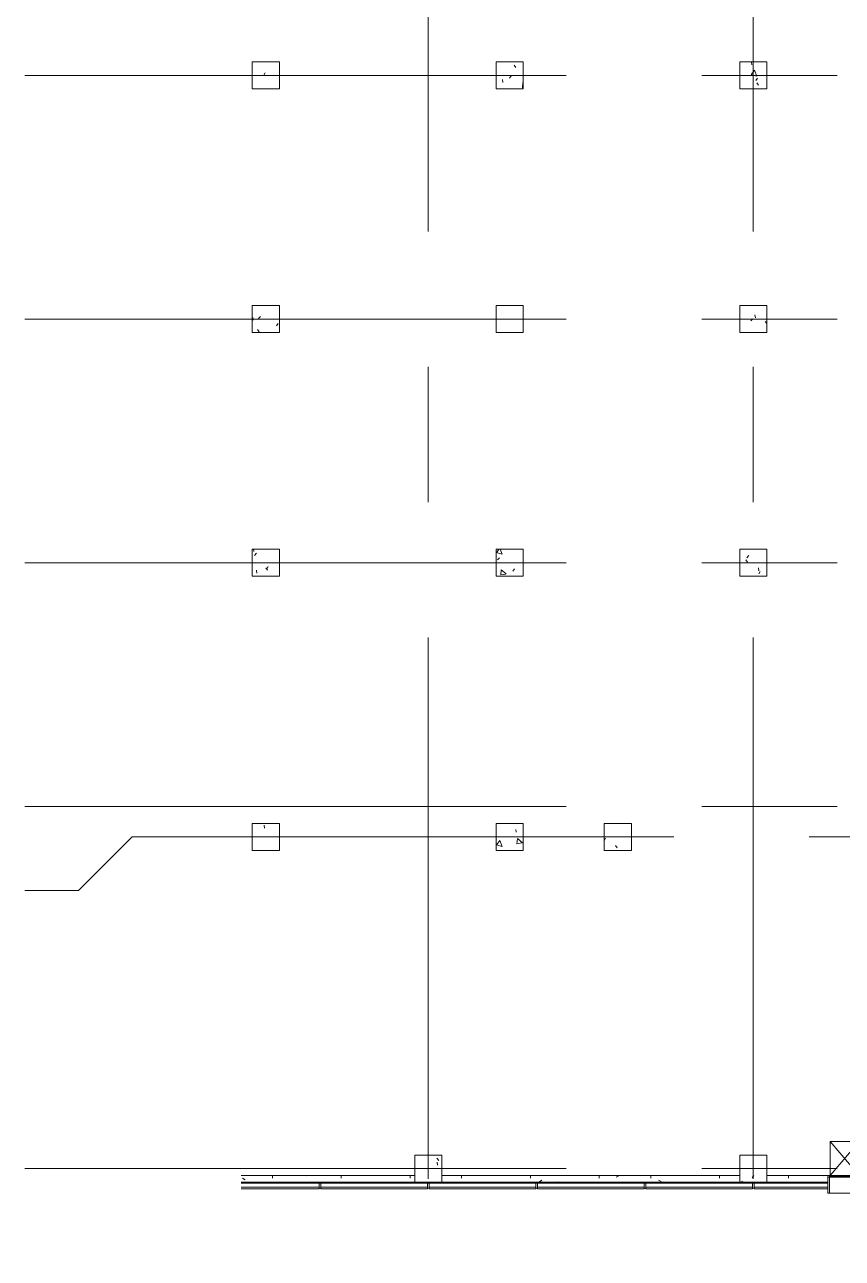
# Model space of a CAD drawing. Extents: x -15449 to 527173, y -170839 to 146543.
# Drawn here: x 194020 to 218175, y -142102 to -105650 of the extents above; entities that cross this region are included whole.
import ezdxf

# ---------------------------------------------------------------- set-up
doc = ezdxf.new("R2010")
doc.units = 0
doc.header["$LTSCALE"] = 8
for name, pattern in [('Access Line', [382.3, 250, -132.3]), ('Centre', [7937.5, 1587.5, -1190.625, 3968.75, -1190.625]), ('IDA - Grid Line', [3500, 2000, -500, 500, -500])]:
    doc.linetypes.add(name, pattern=pattern)
for name, color, linetype, lineweight in [('A-_ANOTGRID_E', 7, 'CONTINUOUS', 9), ('A-_CLAD----_E', 7, 'CONTINUOUS', 9), ('A-_CLAD----_E1', 7, 'CONTINUOUS', 9), ('A-_WALL----_E', 7, 'CONTINUOUS', 9), ('A-_WALL----_H', 7, 'CONTINUOUS', 9), ('A-_WIND----_E', 7, 'CONTINUOUS', 9), ('A-COLN----_E', 7, 'CONTINUOUS', 9), ('A-COLN----_E1', 7, 'CONTINUOUS', 9)]:
    doc.layers.add(name, color=color, linetype=linetype, lineweight=lineweight)

# ---------------------------------------------------------------- blocks, each defined once
blk = doc.blocks.new('IDA - Rectangle Column - 800W X 800D-9805045-PH1 LEVEL 3 - PROBE')
at = {"layer": 'A-COLN----_E1', "true_color": 0xaaaaaa}
h = blk.add_hatch(dxfattribs=at)
h.set_pattern_fill('FP_2', color=253, style=0, pattern_type=2)
h.set_pattern_definition([(320, (-306356.1, 949757.2), (-159.3907, -1821.8403), [190.5, -2095.5]), (265, (-306356.1, 949757.2), (1910.5674, 352.428), [152.4, -1676.4]), (10.451, (-306369.4, 949605.4), (1751.166, -1469.4262), [161.9, -1780.901]), (316.184, (-305848.1, 949757.2), (-420.428, -2710.791), [285.75, -3143.25]), (6.636, (-305883.2, 949531.3), (2474.276, -2374.0256), [242.85, -2671.351]), (261.184, (-305848, 949757.2), (2474.2525, -2374.05), [228.6, -2514.6]), (291, (-305975.1, 949503.2), (-1022.6516, -1516.1442), [190.5, -2095.5]), (236, (-305975.1, 949503.2), (1841.8805, -618.021), [152.4, -1676.4]), (341.451, (-306060.3, 949376.8), (819.2124, -2134.1713), [161.9, -1780.901]), (307.5, (-306356.1, 949757.2), (845.5504, -30.88603), [83.82, -1572.26, 83.82, -3300.73]), (307.5, (-306356.1, 949757.2), (845.5504, -30.88603), [-1739.9, -1617.98, 83.82, -1598.93]), (277.5, (-306356.1, 949757.2), (1001.80575, -668.1966), [83.82, -886.46, 83.82, -2175.51]), (277.5, (-306356.1, 949757.2), (1001.80575, -668.1966), [-1054.1, -1534.16, 83.82, -557.53]), (237.5, (-306356.1, 950323.6), (-57.2896, -1355.90933), [83.82, -551.18, 83.82, -4526.28]), (237.5, (-306356.1, 950323.6), (-57.2896, -1355.90933), [-718.82, -1897.38, 83.82, -2545.08]), (227.5, (-306356.1, 950577.6), (254.2664, -1481.2932), [83.82, -741.68, 83.82, -3098.8]), (227.5, (-306356.1, 950577.6), (254.2664, -1481.2932), [-909.32, -1231.9, 83.82, -1783.08])])
h.paths.add_polyline_path([(-400, -400), (400, -400), (400, 400), (-400, 400)])
at = {"layer": 'A-COLN----_E', "color": 253, "true_color": 0xaaaaaa}
for p, q in [((400, 400), (-400, 400)), ((-400, 400), (-400, -400)), ((400, -400), (400, 400)), ((-400, -400), (400, -400))]:
    blk.add_line(p, q, dxfattribs=at)
blk = doc.blocks.new('IDA - Rectangle Column - 800W X 800D-V1-PH1 LEVEL 3 - PROBE')
at = {"layer": 'A-COLN----_E1', "true_color": 0xaaaaaa}
h = blk.add_hatch(dxfattribs=at)
h.set_pattern_fill('FP_3', color=253, style=0, pattern_type=2)
h.set_pattern_definition([(320, (-315956.1, 949757.2), (-159.3907, -1821.8403), [190.5, -2095.5]), (265, (-315956.1, 949757.2), (1910.5674, 352.428), [152.4, -1676.4]), (10.451, (-315969.4, 949605.4), (1751.166, -1469.4262), [161.9, -1780.901]), (316.184, (-315448.1, 949757.2), (-420.428, -2710.791), [285.75, -3143.25]), (6.636, (-315483.2, 949531.3), (2474.276, -2374.0256), [242.85, -2671.351]), (261.184, (-315448, 949757.2), (2474.2525, -2374.05), [228.6, -2514.6]), (291, (-315575.1, 949503.2), (-1022.6516, -1516.1442), [190.5, -2095.5]), (236, (-315575.1, 949503.2), (1841.8805, -618.021), [152.4, -1676.4]), (341.451, (-315660.3, 949376.8), (819.2124, -2134.1713), [161.9, -1780.901]), (307.5, (-315956.1, 949757.2), (845.5504, -30.88603), [83.82, -1572.26, 83.82, -3300.73]), (307.5, (-315956.1, 949757.2), (845.5504, -30.88603), [-1739.9, -1617.98, 83.82, -1598.93]), (277.5, (-315956.1, 949757.2), (1001.80575, -668.1966), [83.82, -886.46, 83.82, -2175.51]), (277.5, (-315956.1, 949757.2), (1001.80575, -668.1966), [-1054.1, -1534.16, 83.82, -557.53]), (237.5, (-315956.1, 950323.6), (-57.2896, -1355.90933), [83.82, -551.18, 83.82, -4526.28]), (237.5, (-315956.1, 950323.6), (-57.2896, -1355.90933), [-718.82, -1897.38, 83.82, -2545.08]), (227.5, (-315956.1, 950577.6), (254.2664, -1481.2932), [83.82, -741.68, 83.82, -3098.8]), (227.5, (-315956.1, 950577.6), (254.2664, -1481.2932), [-909.32, -1231.9, 83.82, -1783.08])])
h.paths.add_polyline_path([(-400, -400), (400, -400), (400, 400), (-400, 400)])
at = {"layer": 'A-COLN----_E', "color": 253, "true_color": 0xaaaaaa}
for p, q in [((400, 400), (-400, 400)), ((-400, 400), (-400, -400)), ((400, -400), (400, 400)), ((-400, -400), (400, -400))]:
    blk.add_line(p, q, dxfattribs=at)
blk = doc.blocks.new('IDA - Rectangle Column - 800W X 800D-V42-PH1 LEVEL 3 - PROBE')
at = {"layer": 'A-COLN----_E1', "true_color": 0xaaaaaa}
h = blk.add_hatch(dxfattribs=at)
h.set_pattern_fill('FP_44', color=253, style=0, pattern_type=2)
h.set_pattern_definition([(320, (-315956.1, 917457.2), (-159.3907, -1821.8403), [190.5, -2095.5]), (265, (-315956.1, 917457.2), (1910.5674, 352.428), [152.4, -1676.4]), (10.451, (-315969.4, 917305.4), (1751.166, -1469.4262), [161.9, -1780.901]), (316.184, (-315448.1, 917457.2), (-420.428, -2710.791), [285.75, -3143.25]), (6.636, (-315483.2, 917231.3), (2474.276, -2374.0256), [242.85, -2671.351]), (261.184, (-315448, 917457.2), (2474.2525, -2374.05), [228.6, -2514.6]), (291, (-315575.1, 917203.2), (-1022.6516, -1516.1442), [190.5, -2095.5]), (236, (-315575.1, 917203.2), (1841.8805, -618.021), [152.4, -1676.4]), (341.451, (-315660.3, 917076.8), (819.2124, -2134.1713), [161.9, -1780.901]), (307.5, (-315956.1, 917457.2), (845.5504, -30.88603), [83.82, -1572.26, 83.82, -3300.73]), (307.5, (-315956.1, 917457.2), (845.5504, -30.88603), [-1739.9, -1617.98, 83.82, -1598.93]), (277.5, (-315956.1, 917457.2), (1001.80575, -668.1966), [83.82, -886.46, 83.82, -2175.51]), (277.5, (-315956.1, 917457.2), (1001.80575, -668.1966), [-1054.1, -1534.16, 83.82, -557.53]), (237.5, (-315956.1, 918023.6), (-57.2896, -1355.90933), [83.82, -551.18, 83.82, -4526.28]), (237.5, (-315956.1, 918023.6), (-57.2896, -1355.90933), [-718.82, -1897.38, 83.82, -2545.08]), (227.5, (-315956.1, 918277.6), (254.2664, -1481.2932), [83.82, -741.68, 83.82, -3098.8]), (227.5, (-315956.1, 918277.6), (254.2664, -1481.2932), [-909.32, -1231.9, 83.82, -1783.08])])
h.paths.add_polyline_path([(-400, -400), (400, -400), (400, 400), (-400, 400)])
at = {"layer": 'A-COLN----_E', "color": 253, "true_color": 0xaaaaaa}
for p, q in [((400, 400), (-400, 400)), ((-400, 400), (-400, -400)), ((400, -400), (400, 400)), ((-400, -400), (400, -400))]:
    blk.add_line(p, q, dxfattribs=at)
blk = doc.blocks.new('IDA - Rectangle Column - 800W X 800D-V43-PH1 LEVEL 3 - PROBE')
at = {"layer": 'A-COLN----_E1', "true_color": 0xaaaaaa}
h = blk.add_hatch(dxfattribs=at)
h.set_pattern_fill('FP_45', color=253, style=0, pattern_type=2)
h.set_pattern_definition([(320, (-308756.1, 917457.2), (-159.3907, -1821.8403), [190.5, -2095.5]), (265, (-308756.1, 917457.2), (1910.5674, 352.428), [152.4, -1676.4]), (10.451, (-308769.4, 917305.4), (1751.166, -1469.4262), [161.9, -1780.901]), (316.184, (-308248.1, 917457.2), (-420.428, -2710.791), [285.75, -3143.25]), (6.636, (-308283.2, 917231.3), (2474.276, -2374.0256), [242.85, -2671.351]), (261.184, (-308248, 917457.2), (2474.2525, -2374.05), [228.6, -2514.6]), (291, (-308375.1, 917203.2), (-1022.6516, -1516.1442), [190.5, -2095.5]), (236, (-308375.1, 917203.2), (1841.8805, -618.021), [152.4, -1676.4]), (341.451, (-308460.3, 917076.8), (819.2124, -2134.1713), [161.9, -1780.901]), (307.5, (-308756.1, 917457.2), (845.5504, -30.88603), [83.82, -1572.26, 83.82, -3300.73]), (307.5, (-308756.1, 917457.2), (845.5504, -30.88603), [-1739.9, -1617.98, 83.82, -1598.93]), (277.5, (-308756.1, 917457.2), (1001.80575, -668.1966), [83.82, -886.46, 83.82, -2175.51]), (277.5, (-308756.1, 917457.2), (1001.80575, -668.1966), [-1054.1, -1534.16, 83.82, -557.53]), (237.5, (-308756.1, 918023.6), (-57.2896, -1355.90933), [83.82, -551.18, 83.82, -4526.28]), (237.5, (-308756.1, 918023.6), (-57.2896, -1355.90933), [-718.82, -1897.38, 83.82, -2545.08]), (227.5, (-308756.1, 918277.6), (254.2664, -1481.2932), [83.82, -741.68, 83.82, -3098.8]), (227.5, (-308756.1, 918277.6), (254.2664, -1481.2932), [-909.32, -1231.9, 83.82, -1783.08])])
h.paths.add_polyline_path([(-400, -400), (400, -400), (400, 400), (-400, 400)])
at = {"layer": 'A-COLN----_E', "color": 253, "true_color": 0xaaaaaa}
for p, q in [((400, 400), (-400, 400)), ((-400, 400), (-400, -400)), ((400, -400), (400, 400)), ((-400, -400), (400, -400))]:
    blk.add_line(p, q, dxfattribs=at)
blk = doc.blocks.new('IDA - Rectangle Column - 800W X 800D-V44-PH1 LEVEL 3 - PROBE')
at = {"layer": 'A-COLN----_E1', "true_color": 0xaaaaaa}
h = blk.add_hatch(dxfattribs=at)
h.set_pattern_fill('FP_46', color=253, style=0, pattern_type=2)
h.set_pattern_definition([(320, (-301556.1, 917457.2), (-159.3907, -1821.8403), [190.5, -2095.5]), (265, (-301556.1, 917457.2), (1910.5674, 352.428), [152.4, -1676.4]), (10.451, (-301569.4, 917305.4), (1751.166, -1469.4262), [161.9, -1780.901]), (316.184, (-301048.1, 917457.2), (-420.428, -2710.791), [285.75, -3143.25]), (6.636, (-301083.2, 917231.3), (2474.276, -2374.0256), [242.85, -2671.351]), (261.184, (-301048, 917457.2), (2474.2525, -2374.05), [228.6, -2514.6]), (291, (-301175.1, 917203.2), (-1022.6516, -1516.1442), [190.5, -2095.5]), (236, (-301175.1, 917203.2), (1841.8805, -618.021), [152.4, -1676.4]), (341.451, (-301260.3, 917076.8), (819.2124, -2134.1713), [161.9, -1780.901]), (307.5, (-301556.1, 917457.2), (845.5504, -30.88603), [83.82, -1572.26, 83.82, -3300.73]), (307.5, (-301556.1, 917457.2), (845.5504, -30.88603), [-1739.9, -1617.98, 83.82, -1598.93]), (277.5, (-301556.1, 917457.2), (1001.80575, -668.1966), [83.82, -886.46, 83.82, -2175.51]), (277.5, (-301556.1, 917457.2), (1001.80575, -668.1966), [-1054.1, -1534.16, 83.82, -557.53]), (237.5, (-301556.1, 918023.6), (-57.2896, -1355.90933), [83.82, -551.18, 83.82, -4526.28]), (237.5, (-301556.1, 918023.6), (-57.2896, -1355.90933), [-718.82, -1897.38, 83.82, -2545.08]), (227.5, (-301556.1, 918277.6), (254.2664, -1481.2932), [83.82, -741.68, 83.82, -3098.8]), (227.5, (-301556.1, 918277.6), (254.2664, -1481.2932), [-909.32, -1231.9, 83.82, -1783.08])])
h.paths.add_polyline_path([(-400, -400), (400, -400), (400, 400), (-400, 400)])
at = {"layer": 'A-COLN----_E', "color": 253, "true_color": 0xaaaaaa}
for p, q in [((400, 400), (-400, 400)), ((-400, 400), (-400, -400)), ((400, -400), (400, 400)), ((-400, -400), (400, -400))]:
    blk.add_line(p, q, dxfattribs=at)
blk = doc.blocks.new('IDA - Rectangle Column - 800W X 800D-V45-PH1 LEVEL 3 - PROBE')
at = {"layer": 'A-COLN----_E1', "true_color": 0xaaaaaa}
h = blk.add_hatch(dxfattribs=at)
h.set_pattern_fill('FP_47', color=253, style=0, pattern_type=2)
h.set_pattern_definition([(320, (-315956.1, 924657.2), (-159.3907, -1821.8403), [190.5, -2095.5]), (265, (-315956.1, 924657.2), (1910.5674, 352.428), [152.4, -1676.4]), (10.451, (-315969.4, 924505.4), (1751.166, -1469.4262), [161.9, -1780.901]), (316.184, (-315448.1, 924657.2), (-420.428, -2710.791), [285.75, -3143.25]), (6.636, (-315483.2, 924431.3), (2474.276, -2374.0256), [242.85, -2671.351]), (261.184, (-315448, 924657.2), (2474.2525, -2374.05), [228.6, -2514.6]), (291, (-315575.1, 924403.2), (-1022.6516, -1516.1442), [190.5, -2095.5]), (236, (-315575.1, 924403.2), (1841.8805, -618.021), [152.4, -1676.4]), (341.451, (-315660.3, 924276.8), (819.2124, -2134.1713), [161.9, -1780.901]), (307.5, (-315956.1, 924657.2), (845.5504, -30.88603), [83.82, -1572.26, 83.82, -3300.73]), (307.5, (-315956.1, 924657.2), (845.5504, -30.88603), [-1739.9, -1617.98, 83.82, -1598.93]), (277.5, (-315956.1, 924657.2), (1001.80575, -668.1966), [83.82, -886.46, 83.82, -2175.51]), (277.5, (-315956.1, 924657.2), (1001.80575, -668.1966), [-1054.1, -1534.16, 83.82, -557.53]), (237.5, (-315956.1, 925223.6), (-57.2896, -1355.90933), [83.82, -551.18, 83.82, -4526.28]), (237.5, (-315956.1, 925223.6), (-57.2896, -1355.90933), [-718.82, -1897.38, 83.82, -2545.08]), (227.5, (-315956.1, 925477.6), (254.2664, -1481.2932), [83.82, -741.68, 83.82, -3098.8]), (227.5, (-315956.1, 925477.6), (254.2664, -1481.2932), [-909.32, -1231.9, 83.82, -1783.08])])
h.paths.add_polyline_path([(-400, -400), (400, -400), (400, 400), (-400, 400)])
at = {"layer": 'A-COLN----_E', "color": 253, "true_color": 0xaaaaaa}
for p, q in [((400, 400), (-400, 400)), ((-400, 400), (-400, -400)), ((400, -400), (400, 400)), ((-400, -400), (400, -400))]:
    blk.add_line(p, q, dxfattribs=at)
blk = doc.blocks.new('IDA - Rectangle Column - 800W X 800D-V46-PH1 LEVEL 3 - PROBE')
at = {"layer": 'A-COLN----_E1', "true_color": 0xaaaaaa}
h = blk.add_hatch(dxfattribs=at)
h.set_pattern_fill('FP_48', color=253, style=0, pattern_type=2)
h.set_pattern_definition([(320, (-308756.1, 924657.2), (-159.3907, -1821.8403), [190.5, -2095.5]), (265, (-308756.1, 924657.2), (1910.5674, 352.428), [152.4, -1676.4]), (10.451, (-308769.4, 924505.4), (1751.166, -1469.4262), [161.9, -1780.901]), (316.184, (-308248.1, 924657.2), (-420.428, -2710.791), [285.75, -3143.25]), (6.636, (-308283.2, 924431.3), (2474.276, -2374.0256), [242.85, -2671.351]), (261.184, (-308248, 924657.2), (2474.2525, -2374.05), [228.6, -2514.6]), (291, (-308375.1, 924403.2), (-1022.6516, -1516.1442), [190.5, -2095.5]), (236, (-308375.1, 924403.2), (1841.8805, -618.021), [152.4, -1676.4]), (341.451, (-308460.3, 924276.8), (819.2124, -2134.1713), [161.9, -1780.901]), (307.5, (-308756.1, 924657.2), (845.5504, -30.88603), [83.82, -1572.26, 83.82, -3300.73]), (307.5, (-308756.1, 924657.2), (845.5504, -30.88603), [-1739.9, -1617.98, 83.82, -1598.93]), (277.5, (-308756.1, 924657.2), (1001.80575, -668.1966), [83.82, -886.46, 83.82, -2175.51]), (277.5, (-308756.1, 924657.2), (1001.80575, -668.1966), [-1054.1, -1534.16, 83.82, -557.53]), (237.5, (-308756.1, 925223.6), (-57.2896, -1355.90933), [83.82, -551.18, 83.82, -4526.28]), (237.5, (-308756.1, 925223.6), (-57.2896, -1355.90933), [-718.82, -1897.38, 83.82, -2545.08]), (227.5, (-308756.1, 925477.6), (254.2664, -1481.2932), [83.82, -741.68, 83.82, -3098.8]), (227.5, (-308756.1, 925477.6), (254.2664, -1481.2932), [-909.32, -1231.9, 83.82, -1783.08])])
h.paths.add_polyline_path([(-400, -400), (400, -400), (400, 400), (-400, 400)])
at = {"layer": 'A-COLN----_E', "color": 253, "true_color": 0xaaaaaa}
for p, q in [((400, 400), (-400, 400)), ((-400, 400), (-400, -400)), ((400, -400), (400, 400)), ((-400, -400), (400, -400))]:
    blk.add_line(p, q, dxfattribs=at)
blk = doc.blocks.new('IDA - Rectangle Column - 800W X 800D-V47-PH1 LEVEL 3 - PROBE')
at = {"layer": 'A-COLN----_E1', "true_color": 0xaaaaaa}
h = blk.add_hatch(dxfattribs=at)
h.set_pattern_fill('FP_49', color=253, style=0, pattern_type=2)
h.set_pattern_definition([(320, (-301556.1, 924657.2), (-159.3907, -1821.8403), [190.5, -2095.5]), (265, (-301556.1, 924657.2), (1910.5674, 352.428), [152.4, -1676.4]), (10.451, (-301569.4, 924505.4), (1751.166, -1469.4262), [161.9, -1780.901]), (316.184, (-301048.1, 924657.2), (-420.428, -2710.791), [285.75, -3143.25]), (6.636, (-301083.2, 924431.3), (2474.276, -2374.0256), [242.85, -2671.351]), (261.184, (-301048, 924657.2), (2474.2525, -2374.05), [228.6, -2514.6]), (291, (-301175.1, 924403.2), (-1022.6516, -1516.1442), [190.5, -2095.5]), (236, (-301175.1, 924403.2), (1841.8805, -618.021), [152.4, -1676.4]), (341.451, (-301260.3, 924276.8), (819.2124, -2134.1713), [161.9, -1780.901]), (307.5, (-301556.1, 924657.2), (845.5504, -30.88603), [83.82, -1572.26, 83.82, -3300.73]), (307.5, (-301556.1, 924657.2), (845.5504, -30.88603), [-1739.9, -1617.98, 83.82, -1598.93]), (277.5, (-301556.1, 924657.2), (1001.80575, -668.1966), [83.82, -886.46, 83.82, -2175.51]), (277.5, (-301556.1, 924657.2), (1001.80575, -668.1966), [-1054.1, -1534.16, 83.82, -557.53]), (237.5, (-301556.1, 925223.6), (-57.2896, -1355.90933), [83.82, -551.18, 83.82, -4526.28]), (237.5, (-301556.1, 925223.6), (-57.2896, -1355.90933), [-718.82, -1897.38, 83.82, -2545.08]), (227.5, (-301556.1, 925477.6), (254.2664, -1481.2932), [83.82, -741.68, 83.82, -3098.8]), (227.5, (-301556.1, 925477.6), (254.2664, -1481.2932), [-909.32, -1231.9, 83.82, -1783.08])])
h.paths.add_polyline_path([(-400, -400), (400, -400), (400, 400), (-400, 400)])
at = {"layer": 'A-COLN----_E', "color": 253, "true_color": 0xaaaaaa}
for p, q in [((400, 400), (-400, 400)), ((-400, 400), (-400, -400)), ((400, -400), (400, 400)), ((-400, -400), (400, -400))]:
    blk.add_line(p, q, dxfattribs=at)
blk = doc.blocks.new('IDA - Rectangle Column - 800W X 800D-V48-PH1 LEVEL 3 - PROBE')
at = {"layer": 'A-COLN----_E1', "true_color": 0xaaaaaa}
h = blk.add_hatch(dxfattribs=at)
h.set_pattern_fill('FP_50', color=253, style=0, pattern_type=2)
h.set_pattern_definition([(320, (-315956.1, 931857.2), (-159.3907, -1821.8403), [190.5, -2095.5]), (265, (-315956.1, 931857.2), (1910.5674, 352.428), [152.4, -1676.4]), (10.451, (-315969.4, 931705.4), (1751.166, -1469.4262), [161.9, -1780.901]), (316.184, (-315448.1, 931857.2), (-420.428, -2710.791), [285.75, -3143.25]), (6.636, (-315483.2, 931631.3), (2474.276, -2374.0256), [242.85, -2671.351]), (261.184, (-315448, 931857.2), (2474.2525, -2374.05), [228.6, -2514.6]), (291, (-315575.1, 931603.2), (-1022.6516, -1516.1442), [190.5, -2095.5]), (236, (-315575.1, 931603.2), (1841.8805, -618.021), [152.4, -1676.4]), (341.451, (-315660.3, 931476.8), (819.2124, -2134.1713), [161.9, -1780.901]), (307.5, (-315956.1, 931857.2), (845.5504, -30.88603), [83.82, -1572.26, 83.82, -3300.73]), (307.5, (-315956.1, 931857.2), (845.5504, -30.88603), [-1739.9, -1617.98, 83.82, -1598.93]), (277.5, (-315956.1, 931857.2), (1001.80575, -668.1966), [83.82, -886.46, 83.82, -2175.51]), (277.5, (-315956.1, 931857.2), (1001.80575, -668.1966), [-1054.1, -1534.16, 83.82, -557.53]), (237.5, (-315956.1, 932423.6), (-57.2896, -1355.90933), [83.82, -551.18, 83.82, -4526.28]), (237.5, (-315956.1, 932423.6), (-57.2896, -1355.90933), [-718.82, -1897.38, 83.82, -2545.08]), (227.5, (-315956.1, 932677.6), (254.2664, -1481.2932), [83.82, -741.68, 83.82, -3098.8]), (227.5, (-315956.1, 932677.6), (254.2664, -1481.2932), [-909.32, -1231.9, 83.82, -1783.08])])
h.paths.add_polyline_path([(-400, -400), (400, -400), (400, 400), (-400, 400)])
at = {"layer": 'A-COLN----_E', "color": 253, "true_color": 0xaaaaaa}
for p, q in [((400, 400), (-400, 400)), ((-400, 400), (-400, -400)), ((400, -400), (400, 400)), ((-400, -400), (400, -400))]:
    blk.add_line(p, q, dxfattribs=at)
blk = doc.blocks.new('IDA - Rectangle Column - 800W X 800D-V49-PH1 LEVEL 3 - PROBE')
at = {"layer": 'A-COLN----_E1', "true_color": 0xaaaaaa}
h = blk.add_hatch(dxfattribs=at)
h.set_pattern_fill('FP_51', color=253, style=0, pattern_type=2)
h.set_pattern_definition([(320, (-308756.1, 931857.2), (-159.3907, -1821.8403), [190.5, -2095.5]), (265, (-308756.1, 931857.2), (1910.5674, 352.428), [152.4, -1676.4]), (10.451, (-308769.4, 931705.4), (1751.166, -1469.4262), [161.9, -1780.901]), (316.184, (-308248.1, 931857.2), (-420.428, -2710.791), [285.75, -3143.25]), (6.636, (-308283.2, 931631.3), (2474.276, -2374.0256), [242.85, -2671.351]), (261.184, (-308248, 931857.2), (2474.2525, -2374.05), [228.6, -2514.6]), (291, (-308375.1, 931603.2), (-1022.6516, -1516.1442), [190.5, -2095.5]), (236, (-308375.1, 931603.2), (1841.8805, -618.021), [152.4, -1676.4]), (341.451, (-308460.3, 931476.8), (819.2124, -2134.1713), [161.9, -1780.901]), (307.5, (-308756.1, 931857.2), (845.5504, -30.88603), [83.82, -1572.26, 83.82, -3300.73]), (307.5, (-308756.1, 931857.2), (845.5504, -30.88603), [-1739.9, -1617.98, 83.82, -1598.93]), (277.5, (-308756.1, 931857.2), (1001.80575, -668.1966), [83.82, -886.46, 83.82, -2175.51]), (277.5, (-308756.1, 931857.2), (1001.80575, -668.1966), [-1054.1, -1534.16, 83.82, -557.53]), (237.5, (-308756.1, 932423.6), (-57.2896, -1355.90933), [83.82, -551.18, 83.82, -4526.28]), (237.5, (-308756.1, 932423.6), (-57.2896, -1355.90933), [-718.82, -1897.38, 83.82, -2545.08]), (227.5, (-308756.1, 932677.6), (254.2664, -1481.2932), [83.82, -741.68, 83.82, -3098.8]), (227.5, (-308756.1, 932677.6), (254.2664, -1481.2932), [-909.32, -1231.9, 83.82, -1783.08])])
h.paths.add_polyline_path([(-400, -400), (400, -400), (400, 400), (-400, 400)])
at = {"layer": 'A-COLN----_E', "color": 253, "true_color": 0xaaaaaa}
for p, q in [((400, 400), (-400, 400)), ((-400, 400), (-400, -400)), ((400, -400), (400, 400)), ((-400, -400), (400, -400))]:
    blk.add_line(p, q, dxfattribs=at)
blk = doc.blocks.new('IDA - Rectangle Column - 800W X 800D-V50-PH1 LEVEL 3 - PROBE')
at = {"layer": 'A-COLN----_E1', "true_color": 0xaaaaaa}
h = blk.add_hatch(dxfattribs=at)
h.set_pattern_fill('FP_52', color=253, style=0, pattern_type=2)
h.set_pattern_definition([(320, (-301556.1, 931857.2), (-159.3907, -1821.8403), [190.5, -2095.5]), (265, (-301556.1, 931857.2), (1910.5674, 352.428), [152.4, -1676.4]), (10.451, (-301569.4, 931705.4), (1751.166, -1469.4262), [161.9, -1780.901]), (316.184, (-301048.1, 931857.2), (-420.428, -2710.791), [285.75, -3143.25]), (6.636, (-301083.2, 931631.3), (2474.276, -2374.0256), [242.85, -2671.351]), (261.184, (-301048, 931857.2), (2474.2525, -2374.05), [228.6, -2514.6]), (291, (-301175.1, 931603.2), (-1022.6516, -1516.1442), [190.5, -2095.5]), (236, (-301175.1, 931603.2), (1841.8805, -618.021), [152.4, -1676.4]), (341.451, (-301260.3, 931476.8), (819.2124, -2134.1713), [161.9, -1780.901]), (307.5, (-301556.1, 931857.2), (845.5504, -30.88603), [83.82, -1572.26, 83.82, -3300.73]), (307.5, (-301556.1, 931857.2), (845.5504, -30.88603), [-1739.9, -1617.98, 83.82, -1598.93]), (277.5, (-301556.1, 931857.2), (1001.80575, -668.1966), [83.82, -886.46, 83.82, -2175.51]), (277.5, (-301556.1, 931857.2), (1001.80575, -668.1966), [-1054.1, -1534.16, 83.82, -557.53]), (237.5, (-301556.1, 932423.6), (-57.2896, -1355.90933), [83.82, -551.18, 83.82, -4526.28]), (237.5, (-301556.1, 932423.6), (-57.2896, -1355.90933), [-718.82, -1897.38, 83.82, -2545.08]), (227.5, (-301556.1, 932677.6), (254.2664, -1481.2932), [83.82, -741.68, 83.82, -3098.8]), (227.5, (-301556.1, 932677.6), (254.2664, -1481.2932), [-909.32, -1231.9, 83.82, -1783.08])])
h.paths.add_polyline_path([(-400, -400), (400, -400), (400, 400), (-400, 400)])
at = {"layer": 'A-COLN----_E', "color": 253, "true_color": 0xaaaaaa}
for p, q in [((400, 400), (-400, 400)), ((-400, 400), (-400, -400)), ((400, -400), (400, 400)), ((-400, -400), (400, -400))]:
    blk.add_line(p, q, dxfattribs=at)
blk = doc.blocks.new('IDA - Rectangle Column - 800W X 800D-V51-PH1 LEVEL 3 - PROBE')
at = {"layer": 'A-COLN----_E1', "true_color": 0xaaaaaa}
h = blk.add_hatch(dxfattribs=at)
h.set_pattern_fill('FP_53', color=253, style=0, pattern_type=2)
h.set_pattern_definition([(320, (-311956.1, 939957.2), (-159.3907, -1821.8403), [190.5, -2095.5]), (265, (-311956.1, 939957.2), (1910.5674, 352.428), [152.4, -1676.4]), (10.451, (-311969.4, 939805.4), (1751.166, -1469.4262), [161.9, -1780.901]), (316.184, (-311448.1, 939957.2), (-420.428, -2710.791), [285.75, -3143.25]), (6.636, (-311483.2, 939731.3), (2474.276, -2374.0256), [242.85, -2671.351]), (261.184, (-311448, 939957.2), (2474.2525, -2374.05), [228.6, -2514.6]), (291, (-311575.1, 939703.2), (-1022.6516, -1516.1442), [190.5, -2095.5]), (236, (-311575.1, 939703.2), (1841.8805, -618.021), [152.4, -1676.4]), (341.451, (-311660.3, 939576.8), (819.2124, -2134.1713), [161.9, -1780.901]), (307.5, (-311956.1, 939957.2), (845.5504, -30.88603), [83.82, -1572.26, 83.82, -3300.73]), (307.5, (-311956.1, 939957.2), (845.5504, -30.88603), [-1739.9, -1617.98, 83.82, -1598.93]), (277.5, (-311956.1, 939957.2), (1001.80575, -668.1966), [83.82, -886.46, 83.82, -2175.51]), (277.5, (-311956.1, 939957.2), (1001.80575, -668.1966), [-1054.1, -1534.16, 83.82, -557.53]), (237.5, (-311956.1, 940523.6), (-57.2896, -1355.90933), [83.82, -551.18, 83.82, -4526.28]), (237.5, (-311956.1, 940523.6), (-57.2896, -1355.90933), [-718.82, -1897.38, 83.82, -2545.08]), (227.5, (-311956.1, 940777.6), (254.2664, -1481.2932), [83.82, -741.68, 83.82, -3098.8]), (227.5, (-311956.1, 940777.6), (254.2664, -1481.2932), [-909.32, -1231.9, 83.82, -1783.08])])
h.paths.add_polyline_path([(-400, -400), (400, -400), (400, 400), (-400, 400)])
at = {"layer": 'A-COLN----_E', "color": 253, "true_color": 0xaaaaaa}
for p, q in [((400, 400), (-400, 400)), ((-400, 400), (-400, -400)), ((400, -400), (400, 400)), ((-400, -400), (400, -400))]:
    blk.add_line(p, q, dxfattribs=at)
blk = doc.blocks.new('IDA - Rectangle Column - 800W X 800D-V52-PH1 LEVEL 3 - PROBE')
at = {"layer": 'A-COLN----_E1', "true_color": 0xaaaaaa}
h = blk.add_hatch(dxfattribs=at)
h.set_pattern_fill('FP_54', color=253, style=0, pattern_type=2)
h.set_pattern_definition([(320, (-308756.1, 939957.2), (-159.3907, -1821.8403), [190.5, -2095.5]), (265, (-308756.1, 939957.2), (1910.5674, 352.428), [152.4, -1676.4]), (10.451, (-308769.4, 939805.4), (1751.166, -1469.4262), [161.9, -1780.901]), (316.184, (-308248.1, 939957.2), (-420.428, -2710.791), [285.75, -3143.25]), (6.636, (-308283.2, 939731.3), (2474.276, -2374.0256), [242.85, -2671.351]), (261.184, (-308248, 939957.2), (2474.2525, -2374.05), [228.6, -2514.6]), (291, (-308375.1, 939703.2), (-1022.6516, -1516.1442), [190.5, -2095.5]), (236, (-308375.1, 939703.2), (1841.8805, -618.021), [152.4, -1676.4]), (341.451, (-308460.3, 939576.8), (819.2124, -2134.1713), [161.9, -1780.901]), (307.5, (-308756.1, 939957.2), (845.5504, -30.88603), [83.82, -1572.26, 83.82, -3300.73]), (307.5, (-308756.1, 939957.2), (845.5504, -30.88603), [-1739.9, -1617.98, 83.82, -1598.93]), (277.5, (-308756.1, 939957.2), (1001.80575, -668.1966), [83.82, -886.46, 83.82, -2175.51]), (277.5, (-308756.1, 939957.2), (1001.80575, -668.1966), [-1054.1, -1534.16, 83.82, -557.53]), (237.5, (-308756.1, 940523.6), (-57.2896, -1355.90933), [83.82, -551.18, 83.82, -4526.28]), (237.5, (-308756.1, 940523.6), (-57.2896, -1355.90933), [-718.82, -1897.38, 83.82, -2545.08]), (227.5, (-308756.1, 940777.6), (254.2664, -1481.2932), [83.82, -741.68, 83.82, -3098.8]), (227.5, (-308756.1, 940777.6), (254.2664, -1481.2932), [-909.32, -1231.9, 83.82, -1783.08])])
h.paths.add_polyline_path([(-400, -400), (400, -400), (400, 400), (-400, 400)])
at = {"layer": 'A-COLN----_E', "color": 253, "true_color": 0xaaaaaa}
for p, q in [((400, 400), (-400, 400)), ((-400, 400), (-400, -400)), ((400, -400), (400, 400)), ((-400, -400), (400, -400))]:
    blk.add_line(p, q, dxfattribs=at)
blk = doc.blocks.new('IDA - Rectangle Column - 800W X 800D-V53-PH1 LEVEL 3 - PROBE')
at = {"layer": 'A-COLN----_E1', "true_color": 0xaaaaaa}
h = blk.add_hatch(dxfattribs=at)
h.set_pattern_fill('FP_55', color=253, style=0, pattern_type=2)
h.set_pattern_definition([(320, (-301556.1, 939957.2), (-159.3907, -1821.8403), [190.5, -2095.5]), (265, (-301556.1, 939957.2), (1910.5674, 352.428), [152.4, -1676.4]), (10.451, (-301569.4, 939805.4), (1751.166, -1469.4262), [161.9, -1780.901]), (316.184, (-301048.1, 939957.2), (-420.428, -2710.791), [285.75, -3143.25]), (6.636, (-301083.2, 939731.3), (2474.276, -2374.0256), [242.85, -2671.351]), (261.184, (-301048, 939957.2), (2474.2525, -2374.05), [228.6, -2514.6]), (291, (-301175.1, 939703.2), (-1022.6516, -1516.1442), [190.5, -2095.5]), (236, (-301175.1, 939703.2), (1841.8805, -618.021), [152.4, -1676.4]), (341.451, (-301260.3, 939576.8), (819.2124, -2134.1713), [161.9, -1780.901]), (307.5, (-301556.1, 939957.2), (845.5504, -30.88603), [83.82, -1572.26, 83.82, -3300.73]), (307.5, (-301556.1, 939957.2), (845.5504, -30.88603), [-1739.9, -1617.98, 83.82, -1598.93]), (277.5, (-301556.1, 939957.2), (1001.80575, -668.1966), [83.82, -886.46, 83.82, -2175.51]), (277.5, (-301556.1, 939957.2), (1001.80575, -668.1966), [-1054.1, -1534.16, 83.82, -557.53]), (237.5, (-301556.1, 940523.6), (-57.2896, -1355.90933), [83.82, -551.18, 83.82, -4526.28]), (237.5, (-301556.1, 940523.6), (-57.2896, -1355.90933), [-718.82, -1897.38, 83.82, -2545.08]), (227.5, (-301556.1, 940777.6), (254.2664, -1481.2932), [83.82, -741.68, 83.82, -3098.8]), (227.5, (-301556.1, 940777.6), (254.2664, -1481.2932), [-909.32, -1231.9, 83.82, -1783.08])])
h.paths.add_polyline_path([(-400, -400), (400, -400), (400, 400), (-400, 400)])
at = {"layer": 'A-COLN----_E', "color": 253, "true_color": 0xaaaaaa}
for p, q in [((400, 400), (-400, 400)), ((-400, 400), (-400, -400)), ((400, -400), (400, 400)), ((-400, -400), (400, -400))]:
    blk.add_line(p, q, dxfattribs=at)
blk = doc.blocks.new('Aluminium Window - 1000L X 1000H - FAP-02 - 2HR-V57-PH1 LEVEL 3 - PROBE')
at = {"layer": 'A-_WIND----_E', "color": 253, "true_color": 0xaaaaaa}
for p, q in [((-495, 425), (-495, 301)), ((-445, 425), (-495, 425)), ((-445, -50), (-445, 425)), ((455, 425), (-445, 425)), ((505, 425), (455, 425)), ((455, 425), (455, -50)), ((505, 301), (505, 425)), ((-495, 251), (-495, 100)), ((505, 100), (505, 251)), ((-445, -50), (-492, -50)), ((-492, -50), (-445, -50)), ((-492, -100), (-445, -100)), ((-445, -65), (-445, -50)), ((455, -50), (-445, -50)), ((-445, -50), (455, -50)), ((-445, -65), (-445, -100)), ((-395, -65), (-445, -65)), ((-445, -100), (-395, -100)), ((405, -65), (-395, -65)), ((-395, -100), (-395, -65)), ((405, -79), (-395, -79)), ((-395, -79), (-395, -87)), ((-395, -87), (405, -87)), ((-395, -100), (405, -100)), ((455, -65), (405, -65)), ((405, -65), (405, -100)), ((405, -87), (405, -79)), ((405, -100), (455, -100)), ((505, -50), (455, -50)), ((455, -50), (455, -65)), ((455, -50), (505, -50)), ((455, -100), (455, -65)), ((455, -100), (505, -100))]:
    blk.add_line(p, q, dxfattribs=at)
at = {"layer": 'A-_WIND----_E', "color": 253, "linetype": 'Centre', "true_color": 0xaaaaaa}
for p, q in [((-495, 425), (505, 425)), ((-74, 425), (-390, 425))]:
    blk.add_line(p, q, dxfattribs=at)
at = {"layer": 'A-_WIND----_E', "color": 253, "linetype": 'Access Line', "true_color": 0xaaaaaa}
for p, q in [((-420, -1100), (-420, -100)), ((-420, -100), (430, -1100)), ((-420, -1100), (430, -100)), ((430, -1100), (430, -100)), ((-420, -1100), (430, -1100))]:
    blk.add_line(p, q, dxfattribs=at)
blk = doc.blocks.new('System Panel - AlumPanelClad-White-10092527-PH1 LEVEL 3 - PROBE')
at = {"layer": 'A-_CLAD----_E', "color": 253, "true_color": 0xaaaaaa}
for p, q in [((1588, 25), (-714, 25)), ((1588, -25), (1588, 25)), ((-714, -25), (1588, -25))]:
    blk.add_line(p, q, dxfattribs=at)
blk = doc.blocks.new('Rectangular Mullion - groove center-10092485-PH1 LEVEL 3 - PROBE')
at = {"layer": 'A-_CLAD----_E1', "color": 253, "true_color": 0xaaaaaa}
blk.add_line((950184, 303131), (950184, 300830), dxfattribs=at)
blk = doc.blocks.new('System Panel - AlumPanelClad-White-10005328-PH1 LEVEL 3 - PROBE')
at = {"layer": 'A-_CLAD----_E', "color": 253, "true_color": 0xaaaaaa}
for p, q in [((1575, 25), (-1575, 25)), ((-1575, 25), (-1575, -25)), ((1575, -25), (1575, 25)), ((-1575, -25), (1575, -25))]:
    blk.add_line(p, q, dxfattribs=at)
blk = doc.blocks.new('Rectangular Mullion - groove center-10005325-PH1 LEVEL 3 - PROBE')
at = {"layer": 'A-_CLAD----_E1', "color": 253, "true_color": 0xaaaaaa}
blk.add_line((846867, 329691), (850017, 329691), dxfattribs=at)
blk = doc.blocks.new('Rectangular Mullion - groove center-9997094-PH1 LEVEL 3 - PROBE')
at = {"layer": 'A-_CLAD----_E1', "color": 253, "true_color": 0xaaaaaa}
for p, q in [((-25, -150), (-25, 0)), ((-25, 0), (25, 0)), ((25, 0), (25, -150)), ((25, -150), (-25, -150))]:
    blk.add_line(p, q, dxfattribs=at)
blk = doc.blocks.new('System Panel - AlumPanelClad-White-10092521-PH1 LEVEL 3 - PROBE')
at = {"layer": 'A-_CLAD----_E', "color": 253, "true_color": 0xaaaaaa}
for p, q in [((1087, 25), (-1087, 25)), ((-1087, 25), (-1087, -25)), ((1087, -25), (1087, 25)), ((-1087, -25), (1087, -25))]:
    blk.add_line(p, q, dxfattribs=at)
blk = doc.blocks.new('Rectangular Mullion - groove center-10092483-PH1 LEVEL 3 - PROBE')
at = {"layer": 'A-_CLAD----_E1', "color": 253, "true_color": 0xaaaaaa}
blk.add_line((950184, 318156), (950184, 315981), dxfattribs=at)

msp = doc.modelspace()

# ---------------------------------------------------------------- hatches: boundary and pattern name
at = {"layer": 'A-_WALL----_H', "true_color": 0xd4d4d4}
h = msp.add_hatch(dxfattribs=at)
h.set_pattern_fill('FP_1', color=254, angle=-90, style=0, pattern_type=2)
h.set_pattern_definition([(270, (-100412.25, 810307.36), (508, -2032), [83.82, -1440.18, 83.82, -1440.18, -8128]), (270, (-100412.25, 810307.36), (508, -2032), [-3048, 83.82, -2964.18, 83.82, -1440.18, -3556]), (270, (-100412.25, 810307.36), (508, -2032), [-7620, 83.82, -932.18, 83.82, -2456.18]), (30, (-100158.25, 809545.36), (1505.76362, 1455.9409), [83.82, -1440.18, 83.82, -1440.18, -8128]), (30, (-100158.25, 809545.36), (1505.76362, 1455.9409), [-3048, 83.82, -2964.18, 83.82, -1440.18, -3556]), (30, (-100158.25, 809545.36), (1505.76362, 1455.9409), [-7620, 83.82, -932.18, 83.82, -2456.18]), (150, (-99142.25, 809291.36), (-2013.76362, 576.0591), [83.82, -1440.18, 83.82, -1440.18, -8128]), (150, (-99142.25, 809291.36), (-2013.76362, 576.0591), [-3048, 83.82, -2964.18, 83.82, -1440.18, -3556]), (150, (-99142.25, 809291.36), (-2013.76362, 576.0591), [-7620, 83.82, -932.18, 83.82, -2456.18])])
h.paths.add_polyline_path([(200417.331, -139845.0016), (200417.331, -139849.8189), (205543.8697, -139849.8189), (205543.8697, -139649.8189), (200417.331, -139649.8189), (200417.331, -139749.8189)])
h.paths.add_polyline_path([(206343.8697, -139687.1935), (206343.8697, -139849.8189), (215143.8697, -139849.8189), (215143.8697, -139649.8189), (206343.8697, -139649.8189)])
h.paths.add_polyline_path([(215943.8697, -139849.8189), (217743.8082, -139849.8189), (217743.8082, -139649.8189), (215943.8697, -139649.8189), (215943.8697, -139759.7068)])
h.paths.add_polyline_path([(218740.4275, -139849.8189), (224743.8697, -139849.8189), (224743.8697, -139649.8189), (218740.4275, -139649.8189), (218740.4275, -139749.8189)])

# ---------------------------------------------------------------- linework, layer by layer
at = {"layer": 'A-_ANOTGRID_E', "color": 254, "linetype": 'IDA - Grid Line', "true_color": 0xd4d4d4}
for p, q in [((205943.8697, -11756.8385), (205943.8697, -168839.1445)), ((215543.8697, -11756.8385), (215543.8697, -168839.1445)), ((194020.0339, -107149.8189), (232440.7746, -107149.8189)), ((194020.0339, -114349.8189), (232440.7746, -114349.8189)), ((194020.0339, -121549.8189), (232440.7746, -121549.8189)), ((194020.0339, -128749.8189), (232440.7746, -128749.8189)), ((197195.0339, -129649.8189), (232440.7746, -129649.8189)), ((194020.0339, -139449.8189), (232440.7746, -139449.8189))]:
    msp.add_line(p, q, dxfattribs=at)
at = {"layer": 'A-_ANOTGRID_E', "color": 254, "true_color": 0xd4d4d4}
for p, q in [((197195.0339, -129649.8189), (195607.5339, -131237.3189)), ((195607.5339, -131237.3189), (194020.0339, -131237.3189))]:
    msp.add_line(p, q, dxfattribs=at)
at = {"layer": 'A-_WALL----_E', "color": 253, "true_color": 0xaaaaaa}
for p, q in [((205543.8697, -139649.8189), (200417.331, -139649.8189)), ((200417.331, -139849.8189), (205543.8697, -139849.8189)), ((215143.8697, -139649.8189), (206343.8697, -139649.8189)), ((206343.8697, -139849.8189), (215143.8697, -139849.8189)), ((217743.8082, -139649.8189), (215943.8697, -139649.8189)), ((215943.8697, -139849.8189), (217743.8082, -139849.8189)), ((217743.8082, -139849.8189), (217743.8082, -139649.8189))]:
    msp.add_line(p, q, dxfattribs=at)

# ---------------------------------------------------------------- block references
at = {"layer": 'A-_CLAD----_E', "color": 253, "lineweight": 9, "true_color": 0xaaaaaa}
for name, p in [('System Panel - AlumPanelClad-White-10092527-PH1 LEVEL 3 - PROBE', (201131.339, -140026.2525)), ('System Panel - AlumPanelClad-White-10005328-PH1 LEVEL 3 - PROBE', (204343.8697, -140026.2525)), ('System Panel - AlumPanelClad-White-10005328-PH1 LEVEL 3 - PROBE', (207543.8697, -140026.2525)), ('System Panel - AlumPanelClad-White-10005328-PH1 LEVEL 3 - PROBE', (210743.8697, -140026.2525)), ('System Panel - AlumPanelClad-White-10005328-PH1 LEVEL 3 - PROBE', (213943.8697, -140026.2525)), ('System Panel - AlumPanelClad-White-10092521-PH1 LEVEL 3 - PROBE', (216656.339, -140026.2525))]:
    msp.add_blockref(name, p, dxfattribs=at)
at = {"layer": 'A-_CLAD----_E1', "color": 253, "lineweight": 9, "true_color": 0xaaaaaa}
for name, p, rotation in [('Rectangular Mullion - groove center-10092485-PH1 LEVEL 3 - PROBE', (-100412.2486, 810307.3564), 270), ('Rectangular Mullion - groove center-10005325-PH1 LEVEL 3 - PROBE', (1052786.0449, 189814.8658), 180), ('Rectangular Mullion - groove center-10005325-PH1 LEVEL 3 - PROBE', (1055986.0449, 189814.8658), 180), ('Rectangular Mullion - groove center-10005325-PH1 LEVEL 3 - PROBE', (1059186.0449, 189814.8658), 180), ('Rectangular Mullion - groove center-10005325-PH1 LEVEL 3 - PROBE', (1062386.0449, 189814.8658), 179.9999999999978), ('Rectangular Mullion - groove center-10092483-PH1 LEVEL 3 - PROBE', (-100412.2486, 810307.3564), 270)]:
    msp.add_blockref(name, p, dxfattribs=dict(at, rotation=rotation))
at = {"layer": 'A-_CLAD----_E1', "color": 253, "lineweight": 9, "true_color": 0xaaaaaa, "extrusion": (0, 0, -1), "rotation": 180.0000000000001}
for p in [(-202743.8697, -140026.2525), (-205943.8697, -140026.2525), (-209143.8697, -140026.2525), (-212343.8697, -140026.2525), (-215543.8697, -140026.2525)]:
    msp.add_blockref('Rectangular Mullion - groove center-9997094-PH1 LEVEL 3 - PROBE', p, dxfattribs=at)
at = {"layer": 'A-_WIND----_E', "color": 253, "lineweight": 9, "true_color": 0xaaaaaa, "rotation": 179.9999999999997}
msp.add_blockref('Aluminium Window - 1000L X 1000H - FAP-02 - 2HR-V57-PH1 LEVEL 3 - PROBE', (218248.8082, -139749.8189), dxfattribs=at)
at = {"layer": 'A-COLN----_E1', "color": 253, "lineweight": 9, "true_color": 0xaaaaaa}
for name, p in [('IDA - Rectangle Column - 800W X 800D-V44-PH1 LEVEL 3 - PROBE', (201143.8697, -107149.8189)), ('IDA - Rectangle Column - 800W X 800D-V43-PH1 LEVEL 3 - PROBE', (208343.8697, -107149.8189)), ('IDA - Rectangle Column - 800W X 800D-V42-PH1 LEVEL 3 - PROBE', (215543.8697, -107149.8189)), ('IDA - Rectangle Column - 800W X 800D-V47-PH1 LEVEL 3 - PROBE', (201143.8697, -114349.8189)), ('IDA - Rectangle Column - 800W X 800D-V46-PH1 LEVEL 3 - PROBE', (208343.8697, -114349.8189)), ('IDA - Rectangle Column - 800W X 800D-V45-PH1 LEVEL 3 - PROBE', (215543.8697, -114349.8189)), ('IDA - Rectangle Column - 800W X 800D-V50-PH1 LEVEL 3 - PROBE', (201143.8697, -121549.8189)), ('IDA - Rectangle Column - 800W X 800D-V49-PH1 LEVEL 3 - PROBE', (208343.8697, -121549.8189)), ('IDA - Rectangle Column - 800W X 800D-V48-PH1 LEVEL 3 - PROBE', (215543.8697, -121549.8189)), ('IDA - Rectangle Column - 800W X 800D-V53-PH1 LEVEL 3 - PROBE', (201143.8693, -129649.8189)), ('IDA - Rectangle Column - 800W X 800D-V52-PH1 LEVEL 3 - PROBE', (208343.8697, -129649.8189)), ('IDA - Rectangle Column - 800W X 800D-V51-PH1 LEVEL 3 - PROBE', (211543.8698, -129649.8189)), ('IDA - Rectangle Column - 800W X 800D-9805045-PH1 LEVEL 3 - PROBE', (205943.8697, -139449.8189)), ('IDA - Rectangle Column - 800W X 800D-V1-PH1 LEVEL 3 - PROBE', (215543.8697, -139449.8189))]:
    msp.add_blockref(name, p, dxfattribs=at)

doc.saveas('drawing.dxf')
